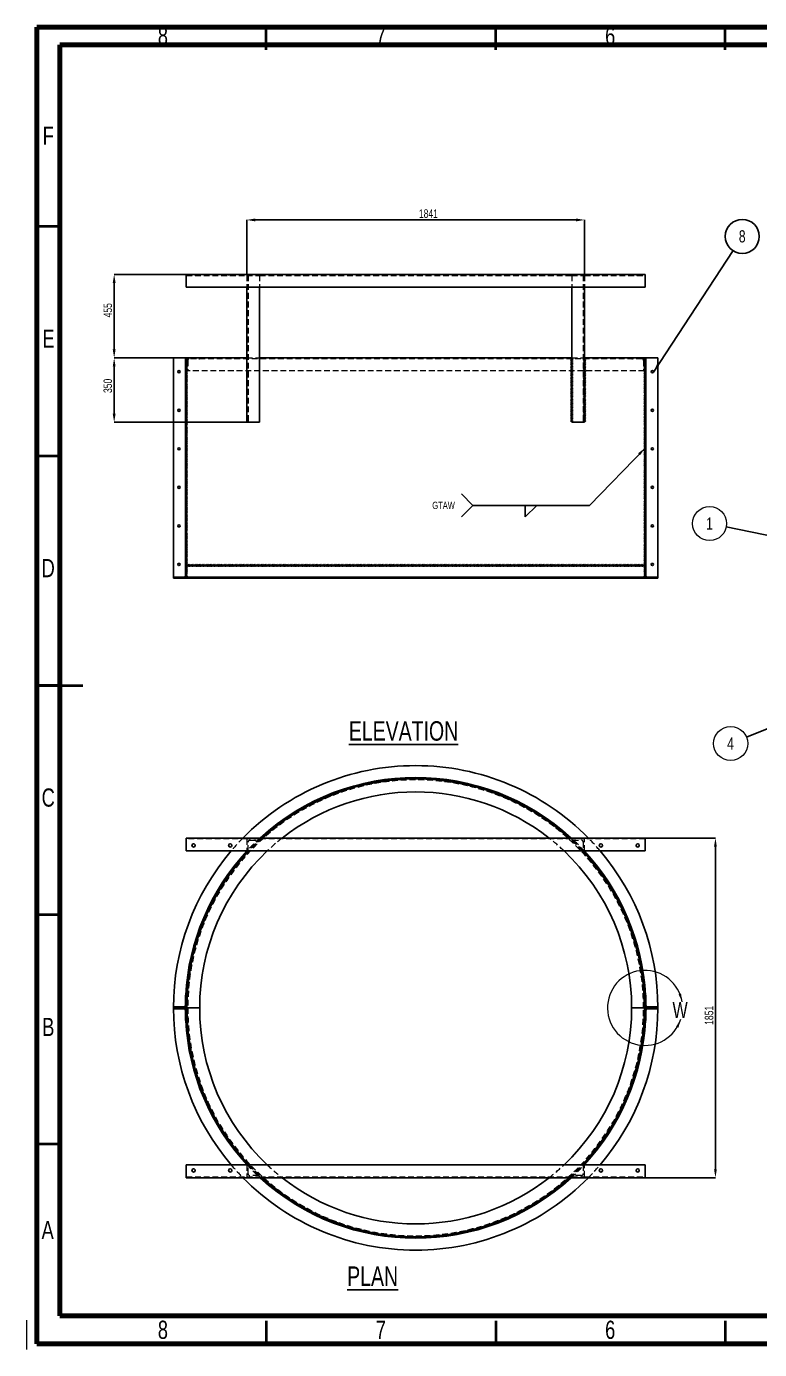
# Model space of a CAD drawing. Header units: millimetres. Extents: x 122 to 2816, y -707 to 556.
# Drawn here: x 1026.8 to 1186.6, y -704.9 to -416.6 of the extents above; entities that cross this region are included whole.
import ezdxf

# ---------------------------------------------------------------- set-up
doc = ezdxf.new("R2010")
doc.units = ezdxf.units.MM
doc.header["$PDSIZE"] = -1
doc.linetypes.add('HIDDEN', pattern=[1.905, 1.27, -0.635])
doc.layers.add('FORMAT', color=7, linetype='Continuous')
doc.styles.add('SLDTEXTSTYLE7', font='TXT', dxfattribs={"width": 0.75})
doc.dimstyles.new('SLDDIMSTYLE0', dxfattribs={"dimtxt": 2.5, "dimasz": 1.852083, "dimexe": 0, "dimexo": 0.625, "dimgap": 0, "dimtad": 1, "dimdec": 0, "dimrnd": 1e-09, "dimtxsty": 'Standard', "dimsah": 1, "dimcen": 2.5, "dimazin": 3, "dimtfac": 1.852083, "dimtdec": 0, "dimtmove": 0, "dimatfit": 3, "dimfrac": 2})
doc.dimstyles.new('SLDDIMSTYLE1', dxfattribs={"dimtxt": 2.5, "dimasz": 0.569872, "dimexe": 0, "dimexo": 0.625, "dimgap": 0, "dimtad": 1, "dimdec": 0, "dimrnd": 1e-09, "dimtxsty": 'Standard', "dimblk1": 'DOT', "dimblk2": 'DOT', "dimsah": 1, "dimcen": 2.5, "dimazin": 3, "dimtfac": 0.569872, "dimtdec": 0, "dimtmove": 0, "dimatfit": 3, "dimldrblk": 'DOT', "dimfrac": 2})
doc.dimstyles.new('SLDDIMSTYLE62', dxfattribs={"dimtxt": 1.852083, "dimasz": 1.852083, "dimexe": 0, "dimexo": 0.625, "dimgap": 0.463021, "dimtad": 1, "dimdec": 0, "dimlfac": 25, "dimrnd": 1e-09, "dimzin": 12, "dimtxsty": 'SLDTEXTSTYLE7', "dimsah": 1, "dimcen": 2.5, "dimazin": 3, "dimtfac": 1, "dimtdec": 0, "dimtmove": 0, "dimatfit": 3, "dimfrac": 2, "dimtzin": 12})

# ---------------------------------------------------------------- blocks, each defined once
blk = doc.blocks.new('SW_NOTE_0_178')
at = {"color": 0, "linetype": 'Continuous', "lineweight": 0}
blk.add_circle((-3.44, -1.39), 3.71, dxfattribs=at)
at = {"color": 0, "linetype": 'Continuous', "lineweight": 0, "insert": (-3.47, -0.06), "char_height": 2.65, "attachment_point": 2, "style": 'SLDTEXTSTYLE7'}
blk.add_mtext('4', dxfattribs=at)
blk = doc.blocks.new('SW_NOTE_0_179')
at = {"color": 0, "linetype": 'Continuous', "lineweight": 0}
blk.add_circle((-3.63, 0.74), 3.71, dxfattribs=at)
at = {"color": 0, "linetype": 'Continuous', "lineweight": 0, "insert": (-3.66, 2.07), "char_height": 2.65, "attachment_point": 2, "style": 'SLDTEXTSTYLE7'}
blk.add_mtext('1', dxfattribs=at)
blk = doc.blocks.new('_Dot')
at = {"color": 0, "linetype": 'ByBlock', "lineweight": -2}
blk.add_line((-0.5, 0), (-1, 0), dxfattribs=at)
at = {"color": 0, "linetype": 'ByBlock', "const_width": 0.5}
blk.add_lwpolyline([(-0.25, 0, 1), (0.25, 0, 1)], format="xyb", close=True, dxfattribs=at)
blk = doc.blocks.new('*D1548')
at = {"layer": 'Defpoints', "color": 0}
for p in [(1045.91, -470.64), (1061.63, -470.64), (1061.63, -488.84)]:
    blk.add_point(p, dxfattribs=at)
at = {"layer": 'FORMAT', "color": 0, "lineweight": -2}
for p, q in [((1061.57, -470.64), (1045.91, -470.64)), ((1045.91, -486.99), (1045.91, -472.49)), ((1061.57, -488.84), (1045.91, -488.84))]:
    blk.add_line(p, q, dxfattribs=at)
at = {"layer": 'FORMAT', "color": 0}
for points in [[(1045.6, -472.49), (1046.22, -472.49), (1045.91, -470.64)], [(1045.6, -486.99), (1046.22, -486.99), (1045.91, -488.84)]]:
    blk.add_solid(points, dxfattribs=at)
at = {"layer": 'FORMAT', "color": 0, "insert": (1043.59, -478.45), "char_height": 1.852, "attachment_point": 2, "rotation": 90, "style": 'SLDTEXTSTYLE7'}
blk.add_mtext('\\A1;455', dxfattribs=at)
blk = doc.blocks.new('*D1549')
at = {"layer": 'Defpoints', "color": 0}
for p in [(1045.91, -488.84), (1061.63, -488.84), (1074.81, -502.84)]:
    blk.add_point(p, dxfattribs=at)
at = {"layer": 'FORMAT', "color": 0, "lineweight": -2}
for p, q in [((1061.57, -488.84), (1045.91, -488.84)), ((1045.91, -500.99), (1045.91, -490.69)), ((1074.75, -502.84), (1045.91, -502.84))]:
    blk.add_line(p, q, dxfattribs=at)
at = {"layer": 'FORMAT', "color": 0}
for points in [[(1045.6, -490.69), (1046.22, -490.69), (1045.91, -488.84)], [(1045.6, -500.99), (1046.22, -500.99), (1045.91, -502.84)]]:
    blk.add_solid(points, dxfattribs=at)
at = {"layer": 'FORMAT', "color": 0, "insert": (1043.59, -494.92), "char_height": 1.852, "attachment_point": 2, "rotation": 90, "style": 'SLDTEXTSTYLE7'}
blk.add_mtext('\\A1;350', dxfattribs=at)
blk = doc.blocks.new('*D1550')
at = {"layer": 'Defpoints', "color": 0}
for p in [(1148.44, -458.76), (1074.81, -470.84), (1148.44, -470.84)]:
    blk.add_point(p, dxfattribs=at)
at = {"layer": 'FORMAT', "color": 0, "lineweight": -2}
for p, q in [((1074.81, -470.78), (1074.81, -458.76)), ((1076.67, -458.76), (1146.59, -458.76)), ((1148.44, -470.78), (1148.44, -458.76))]:
    blk.add_line(p, q, dxfattribs=at)
at = {"layer": 'FORMAT', "color": 0}
for points in [[(1076.67, -458.45), (1076.67, -459.07), (1074.81, -458.76)], [(1146.59, -458.45), (1146.59, -459.07), (1148.44, -458.76)]]:
    blk.add_solid(points, dxfattribs=at)
at = {"layer": 'FORMAT', "color": 0, "insert": (1114.41, -456.45), "char_height": 1.852, "attachment_point": 2, "style": 'SLDTEXTSTYLE7'}
blk.add_mtext('\\A1;1841', dxfattribs=at)
blk = doc.blocks.new('SW_NOTE_0_182')
at = {"layer": 'FORMAT', "color": 0}
blk.add_circle((2.03, 3.1), 3.71, dxfattribs=at)
at = {"layer": 'FORMAT', "color": 0, "insert": (2.01, 4.43), "char_height": 2.65, "attachment_point": 2, "style": 'SLDTEXTSTYLE7'}
blk.add_mtext('8', dxfattribs=at)
blk = doc.blocks.new('SW_SYMBOL_AWLD_FILL')
at = {"layer": 'FORMAT', "color": 0}
for p, q in [((0, 0), (0, 1250)), ((0, 1250), (1250, 0)), ((1250, 0), (0, 0))]:
    blk.add_line(p, q, dxfattribs=at)
blk = doc.blocks.new('SW_WELDSYMBOL_12')
at = {"layer": 'FORMAT', "color": 0}
for p in [(-27.88, 2.48), (-27.88, -2.48), (0, 0)]:
    blk.add_line(p, (-25.4, 0), dxfattribs=at)
at = {"layer": 'FORMAT', "color": 0, "extrusion": (0, 0, -1), "xscale": 0.0020277832, "yscale": 0.0020277832, "zscale": 0.0020277832, "rotation": 180}
blk.add_blockref('SW_SYMBOL_AWLD_FILL', (13.98, 0), dxfattribs=at)
at = {"layer": 'FORMAT', "color": 0, "insert": (-34.26, 0.79), "char_height": 1.587, "attachment_point": 1, "style": 'SLDTEXTSTYLE7'}
blk.add_mtext('GTAW', dxfattribs=at)
blk = doc.blocks.new('*D1551')
at = {"layer": 'Defpoints', "color": 0}
for p in [(1161.63, -593.46), (1176.98, -593.46), (1161.63, -667.49)]:
    blk.add_point(p, dxfattribs=at)
at = {"layer": 'FORMAT', "color": 0, "lineweight": -2}
for p, q in [((1161.69, -593.46), (1176.98, -593.46)), ((1176.98, -665.64), (1176.98, -595.32)), ((1161.69, -667.49), (1176.98, -667.49))]:
    blk.add_line(p, q, dxfattribs=at)
at = {"layer": 'FORMAT', "color": 0}
for points in [[(1176.67, -595.32), (1177.28, -595.32), (1176.98, -593.46)], [(1176.67, -665.64), (1177.28, -665.64), (1176.98, -667.49)]]:
    blk.add_solid(points, dxfattribs=at)
at = {"layer": 'FORMAT', "color": 0, "insert": (1174.66, -632.11), "char_height": 1.852, "attachment_point": 2, "rotation": 90, "style": 'SLDTEXTSTYLE7'}
blk.add_mtext('\\A1;1851', dxfattribs=at)

msp = doc.modelspace()

# ---------------------------------------------------------------- linework, layer by layer
at = {"color": 7, "linetype": 'Continuous', "lineweight": 70}
for p, q in [((1029.075429, -703.713408), (1029.075429, -416.713408)), ((1029.075429, -416.713408), (1429.075429, -416.713408)), ((1034.075429, -697.579883), (1034.075429, -420.579883)), ((1034.075429, -420.579883), (1423.477901, -420.579883)), ((1423.477901, -697.579883), (1034.075429, -697.579883)), ((1429.075429, -703.713408), (1029.075429, -703.713408))]:
    msp.add_line(p, q, dxfattribs=at)
at = {"color": 7, "linetype": 'Continuous', "lineweight": 35}
for p, q in [((1079.075429, -421.713408), (1079.075429, -416.713408)), ((1129.075429, -421.713408), (1129.075429, -416.713408)), ((1179.075429, -421.713408), (1179.075429, -416.713408)), ((1034.075429, -460.213408), (1029.075429, -460.213408)), ((1034.075429, -510.213408), (1029.075429, -510.213408)), ((1029.074429, -560.213408), (1039.076429, -560.213408)), ((1034.075429, -560.213408), (1029.075429, -560.213408)), ((1034.075429, -610.213408), (1029.075429, -610.213408)), ((1034.075429, -660.213408), (1029.075429, -660.213408)), ((1079.075429, -698.713408), (1079.075429, -703.713408)), ((1129.075429, -698.713408), (1129.075429, -703.713408)), ((1179.075429, -698.713408), (1179.075429, -703.713408))]:
    msp.add_line(p, q, dxfattribs=at)
at = {"color": 7, "linetype": 'Continuous', "lineweight": 25}
for p, q in [((1061.628358, -473.438137), (1061.628358, -470.638137)), ((1061.628358, -470.638137), (1161.628358, -470.638137)), ((1161.628358, -473.438137), (1161.628358, -470.638137)), ((1061.628358, -473.438137), (1161.628358, -473.438137)), ((1074.813968, -473.438137), (1074.813968, -502.838137)), ((1077.613968, -473.438137), (1077.613968, -502.838137)), ((1145.642749, -473.438137), (1145.642749, -502.838137)), ((1148.442749, -473.438137), (1148.442749, -502.838137)), ((1058.828358, -488.838137), (1058.828358, -536.838137)), ((1058.828358, -488.838137), (1058.988358, -488.838137)), ((1058.988358, -488.838137), (1061.108358, -488.838137)), ((1061.108358, -488.838137), (1061.428358, -488.838137)), ((1061.428358, -488.838137), (1061.428358, -536.517096)), ((1061.428358, -488.838137), (1061.588358, -488.838137)), ((1061.588358, -488.838137), (1061.628358, -488.838137)), ((1061.628358, -488.838137), (1074.813968, -488.838137)), ((1061.628358, -488.838137), (1061.628358, -534.042798)), ((1077.613968, -488.838137), (1145.642749, -488.838137)), ((1148.442749, -488.838137), (1161.628358, -488.838137)), ((1161.628358, -534.042798), (1161.628358, -488.838137)), ((1161.668358, -488.838137), (1161.628358, -488.838137)), ((1161.828358, -488.838137), (1161.668358, -488.838137)), ((1161.828358, -536.517096), (1161.828358, -488.838137)), ((1162.148358, -488.838137), (1161.828358, -488.838137)), ((1164.268358, -488.838137), (1162.148358, -488.838137)), ((1164.428358, -488.838137), (1164.268358, -488.838137)), ((1164.428358, -536.838137), (1164.428358, -488.838137)), ((1074.813968, -502.838137), (1077.613968, -502.838137)), ((1145.642749, -502.838137), (1148.442749, -502.838137)), ((1061.628358, -534.038137), (1161.628358, -534.038137)), ((1058.828375, -536.838137), (1164.428341, -536.838137)), ((1058.988738, -536.638137), (1164.267978, -536.638137)), ((1161.628358, -593.464286), (1061.628358, -593.464286)), ((1061.628358, -593.464286), (1061.628358, -596.264286)), ((1161.628358, -593.464286), (1161.628358, -596.264286)), ((1161.628358, -596.264286), (1061.628358, -596.264286)), ((1074.813968, -596.264286), (1074.813968, -596.464286)), ((1074.813968, -596.464286), (1074.893968, -596.464286)), ((1148.362749, -596.464286), (1148.442749, -596.464286)), ((1148.442749, -596.464286), (1148.442749, -596.264286)), ((1061.428358, -629.958677), (1061.428358, -627.838677)), ((1061.588358, -627.678677), (1061.628358, -627.678677)), ((1061.628358, -627.678677), (1061.628358, -630.478677)), ((1161.628358, -627.678677), (1161.628358, -630.478677)), ((1161.668358, -627.678677), (1161.628358, -627.678677)), ((1161.828358, -629.958677), (1161.828358, -627.838677)), ((1058.828358, -630.478677), (1058.828358, -630.438677)), ((1058.828358, -630.478677), (1058.828358, -630.518677)), ((1061.628358, -630.478677), (1058.828358, -630.478677)), ((1058.988358, -630.278677), (1061.108358, -630.278677)), ((1058.988358, -630.678677), (1061.108358, -630.678677)), ((1061.428358, -630.998677), (1061.428358, -633.118677)), ((1061.628358, -630.478677), (1061.748358, -630.478677)), ((1061.628358, -633.278677), (1061.628358, -630.478677)), ((1061.748358, -630.478677), (1064.548358, -630.478677)), ((1161.508358, -630.478677), (1158.708358, -630.478677)), ((1161.508358, -630.478677), (1161.628358, -630.478677)), ((1161.628358, -633.278677), (1161.628358, -630.478677)), ((1161.628358, -630.478677), (1164.428358, -630.478677)), ((1161.828358, -630.998677), (1161.828358, -633.118677)), ((1164.268358, -630.278677), (1162.148358, -630.278677)), ((1164.268358, -630.678677), (1162.148358, -630.678677)), ((1164.428358, -630.478677), (1164.428358, -630.438677)), ((1164.428358, -630.478677), (1164.428358, -630.518677)), ((1061.588358, -633.278677), (1061.628358, -633.278677)), ((1161.668358, -633.278677), (1161.628358, -633.278677)), ((1061.628358, -667.493068), (1061.628358, -664.693068)), ((1061.628358, -664.693068), (1161.628358, -664.693068)), ((1074.813968, -664.493068), (1074.813968, -664.693068)), ((1074.893968, -664.493068), (1074.813968, -664.493068)), ((1148.442749, -664.493068), (1148.362749, -664.493068)), ((1148.442749, -664.693068), (1148.442749, -664.493068)), ((1161.628358, -667.493068), (1161.628358, -664.693068)), ((1061.628358, -667.493068), (1161.628358, -667.493068))]:
    msp.add_line(p, q, dxfattribs=at)
at = {"color": 7, "linetype": 'HIDDEN', "lineweight": 18}
for p, q in [((1061.628358, -470.838137), (1074.813968, -470.838137)), ((1062.868358, -470.638137), (1062.868358, -470.838137)), ((1063.588358, -470.838137), (1063.588358, -470.638137)), ((1070.868358, -470.638137), (1070.868358, -470.838137)), ((1071.588358, -470.838137), (1071.588358, -470.638137)), ((1074.813968, -470.838137), (1074.813968, -473.438137)), ((1074.813968, -470.838137), (1077.613968, -470.838137)), ((1075.093968, -470.838137), (1075.093968, -502.838137)), ((1077.613968, -470.838137), (1077.613968, -473.438137)), ((1077.613968, -470.838137), (1145.642749, -470.838137)), ((1145.642749, -470.838137), (1145.642749, -473.438137)), ((1145.642749, -470.838137), (1148.442749, -470.838137)), ((1148.162749, -470.838137), (1148.162749, -502.838137)), ((1148.442749, -470.838137), (1148.442749, -473.438137)), ((1148.442749, -470.838137), (1161.628358, -470.838137)), ((1151.668358, -470.638137), (1151.668358, -470.838137)), ((1152.388358, -470.838137), (1152.388358, -470.638137)), ((1159.668358, -470.638137), (1159.668358, -470.838137)), ((1160.388358, -470.838137), (1160.388358, -470.638137)), ((1061.748358, -488.838137), (1061.748358, -536.838137)), ((1061.748358, -491.638137), (1061.748358, -488.838137)), ((1061.948358, -489.358137), (1061.948358, -491.478137)), ((1160.988358, -489.038137), (1062.268358, -489.038137)), ((1064.548358, -488.838137), (1064.548358, -488.878137)), ((1074.813968, -488.838137), (1077.613968, -488.838137)), ((1145.642749, -488.838137), (1148.442749, -488.838137)), ((1158.708358, -488.838137), (1158.708358, -488.878137)), ((1161.308358, -489.358137), (1161.308358, -491.478137)), ((1161.508358, -488.838137), (1161.508358, -536.838137)), ((1161.508358, -491.638137), (1161.508358, -488.838137)), ((1161.508358, -491.638137), (1061.748358, -491.638137)), ((1061.588358, -534.038137), (1061.628358, -534.038137)), ((1061.628358, -534.042798), (1061.628358, -536.838137)), ((1161.628358, -534.038137), (1161.668358, -534.038137)), ((1161.628358, -536.838137), (1161.628358, -534.042798)), ((1058.988358, -536.638137), (1058.988738, -536.638137)), ((1061.428358, -536.517096), (1061.428358, -536.838137)), ((1161.828358, -536.838137), (1161.828358, -536.517096)), ((1164.267978, -536.638137), (1164.268358, -536.638137)), ((1074.813968, -593.664286), (1061.628358, -593.664286)), ((1077.613968, -593.664286), (1074.813968, -593.664286)), ((1074.813968, -593.664286), (1074.813968, -596.264286)), ((1075.493968, -593.944286), (1077.413968, -593.944286)), ((1077.613968, -593.744286), (1077.613968, -593.664286)), ((1145.642749, -593.664286), (1077.613968, -593.664286)), ((1148.442749, -593.664286), (1145.642749, -593.664286)), ((1145.642749, -593.664286), (1145.642749, -593.744286)), ((1145.842749, -593.944286), (1147.762749, -593.944286)), ((1148.442749, -596.264286), (1148.442749, -593.664286)), ((1161.628358, -593.664286), (1148.442749, -593.664286)), ((1075.093968, -596.264286), (1075.093968, -594.344286)), ((1148.162749, -594.344286), (1148.162749, -596.264286)), ((1059.788358, -630.278677), (1059.788358, -630.478677)), ((1059.788358, -630.478677), (1059.788358, -630.678677)), ((1060.268358, -630.478677), (1060.268358, -630.278677)), ((1060.268358, -630.678677), (1060.268358, -630.478677)), ((1162.988358, -630.278677), (1162.988358, -630.478677)), ((1162.988358, -630.478677), (1162.988358, -630.678677)), ((1163.468358, -630.478677), (1163.468358, -630.278677)), ((1163.468358, -630.678677), (1163.468358, -630.478677)), ((1164.428358, -630.478677), (1164.428341, -630.436347)), ((1164.428341, -630.521007), (1164.428358, -630.478677)), ((1074.813968, -664.693068), (1074.813968, -667.293068)), ((1075.093968, -666.613068), (1075.093968, -664.693068)), ((1148.162749, -664.693068), (1148.162749, -666.613068)), ((1148.442749, -667.293068), (1148.442749, -664.693068)), ((1061.628358, -667.293068), (1074.813968, -667.293068)), ((1074.813968, -667.293068), (1077.613968, -667.293068)), ((1077.413968, -667.013068), (1075.493968, -667.013068)), ((1077.613968, -667.293068), (1077.613968, -667.213068)), ((1077.613968, -667.293068), (1145.642749, -667.293068)), ((1145.642749, -667.213068), (1145.642749, -667.293068)), ((1145.642749, -667.293068), (1148.442749, -667.293068)), ((1147.762749, -667.013068), (1145.842749, -667.013068)), ((1148.442749, -667.293068), (1161.628358, -667.293068))]:
    msp.add_line(p, q, dxfattribs=at)
at = {"color": 7, "linetype": 'Continuous', "lineweight": 18}
msp.add_line((1026.789143, -698.562939), (1026.79079, -704.940393), dxfattribs=at)
at = {"color": 7, "linetype": 'HIDDEN', "lineweight": 18, "flags": 128}
msp.add_lwpolyline([(1058.828375, -630.436347), (1058.828358, -630.478677), (1058.828375, -630.521007)], dxfattribs=at)
at = {"color": 7, "linetype": 'Continuous', "lineweight": 25}
for centre, radius in [((1060.028358, -491.838137), 0.24), ((1163.228358, -491.838137), 0.24), ((1060.028358, -500.238137), 0.24), ((1163.228358, -500.238137), 0.24), ((1060.028358, -508.638137), 0.24), ((1163.228358, -508.638137), 0.24), ((1060.028358, -517.038137), 0.24), ((1163.228358, -517.038137), 0.24), ((1060.028358, -525.438137), 0.24), ((1163.228358, -525.438137), 0.24), ((1060.028358, -533.838137), 0.24), ((1163.228358, -533.838137), 0.24), ((1063.228358, -595.064286), 0.36), ((1071.228358, -595.064286), 0.36), ((1152.028358, -595.064286), 0.36), ((1160.028358, -595.064286), 0.36), ((1063.228358, -665.893068), 0.36), ((1071.228358, -665.893068), 0.36), ((1152.028358, -665.893068), 0.36), ((1160.028358, -665.893068), 0.36)]:
    msp.add_circle(centre, radius, dxfattribs=at)
at = {"color": 7, "linetype": 'HIDDEN', "lineweight": 18}
for centre, radius, start, end in [((1062.268358, -489.358137), 0.32, 90, 180), ((1064.388358, -488.878137), 0.16, 270, 0), ((1158.868358, -488.878137), 0.16, 180, 270), ((1160.988358, -489.358137), 0.32, 0, 90), ((1061.788358, -491.478137), 0.16, 270, 0), ((1161.468358, -491.478137), 0.16, 180, 270), ((1061.108358, -536.318137), 0.32, 270, 0), ((1061.588358, -534.198137), 0.16, 90, 180), ((1161.668358, -534.198137), 0.16, 0, 90), ((1162.148358, -536.318137), 0.32, 180, 270), ((1058.988358, -536.798137), 0.16, 90, 180), ((1164.268358, -536.798137), 0.16, 0, 90), ((1111.628358, -630.478677), 49.68, 0, 180), ((1111.628358, -630.478677), 52.8, 135.49029014, 139.60903354), ((1111.628358, -630.478677), 50.2, 132.49481586, 137.16834715), ((1075.493968, -594.344286), 0.4, 90, 180), ((1111.628358, -630.478677), 50, 132.24406121, 136.82037643), ((1111.628358, -630.478677), 49.88, 132.09205664, 136.69089022), ((1077.413968, -593.744286), 0.2, 270, 0), ((1111.628358, -630.478677), 47.08, 128.16801318, 133.38714778), ((1111.628358, -630.478677), 47.08, 46.61285222, 51.83198682), ((1111.628358, -630.478677), 49.88, 43.30910978, 47.90794336), ((1111.628358, -630.478677), 50, 43.17962357, 47.75593879), ((1111.628358, -630.478677), 50.2, 42.83165285, 47.50518414), ((1145.842749, -593.744286), 0.2, 180, 270), ((1147.762749, -594.344286), 0.4, 0, 90), ((1111.628358, -630.478677), 52.8, 40.39096646, 44.50970986), ((1111.628358, -630.478677), 50.2, 176.82919655, 183.17080345), ((1111.628358, -630.478677), 50.2, 0, 3.17080345), ((1111.628358, -630.478677), 49.68, 180, 0), ((1111.628358, -630.478677), 50.2, 356.82919655, 0), ((1111.628358, -630.478677), 52.8, 220.39096646, 224.50970986), ((1111.628358, -630.478677), 50.2, 222.83165285, 227.50518414), ((1111.628358, -630.478677), 50, 223.17962357, 227.75593879), ((1111.628358, -630.478677), 49.88, 223.30910978, 227.90794336), ((1111.628358, -630.478677), 47.08, 226.61285222, 231.83198682), ((1111.628358, -630.478677), 47.08, 308.16801318, 313.38714778), ((1111.628358, -630.478677), 49.88, 312.09205664, 316.69089022), ((1111.628358, -630.478677), 50, 312.24406121, 316.82037643), ((1111.628358, -630.478677), 50.2, 312.49481586, 317.16834715), ((1111.628358, -630.478677), 52.8, 315.49029014, 319.60903354), ((1075.493968, -666.613068), 0.4, 180, 270), ((1077.413968, -667.213068), 0.2, 0, 90), ((1145.842749, -667.213068), 0.2, 90, 180), ((1147.762749, -666.613068), 0.4, 270, 0)]:
    msp.add_arc(centre, radius, start, end, dxfattribs=at)
at = {"color": 7, "linetype": 'Continuous', "lineweight": 25}
for centre, radius, start, end in [((1111.628358, -630.478677), 52.8, 44.50970986, 135.49029014), ((1111.628358, -630.478677), 50.2, 47.50518414, 132.49481586), ((1111.628358, -630.478677), 50, 47.75593879, 132.24406121), ((1111.628358, -630.478677), 49.88, 47.90794336, 132.09205664), ((1111.628358, -630.478677), 47.08, 51.83198682, 128.16801318), ((1111.628358, -630.478677), 52.8, 139.60903354, 179.95406556), ((1111.628358, -630.478677), 50.2, 137.16834715, 176.82919655), ((1111.628358, -630.478677), 50, 136.82037643, 223.17962357), ((1111.628358, -630.478677), 49.88, 136.69089022, 180), ((1111.628358, -630.478677), 49.88, 136.69089022, 223.30910978), ((1111.628358, -630.478677), 47.08, 133.38714778, 226.61285222), ((1074.893968, -596.264286), 0.2, 270, 0), ((1111.628358, -630.478677), 47.08, 0, 46.61285222), ((1111.628358, -630.478677), 49.88, 316.69089022, 43.30910978), ((1111.628358, -630.478677), 49.88, 0, 43.30910978), ((1111.628358, -630.478677), 50, 0, 43.17962357), ((1148.362749, -596.264286), 0.2, 180, 270), ((1111.628358, -630.478677), 50.2, 3.17080345, 42.83165285), ((1111.628358, -630.478677), 52.8, 0.04593444, 40.39096646), ((1061.588358, -627.838677), 0.16, 90, 180), ((1161.668358, -627.838677), 0.16, 0, 90), ((1058.988358, -630.438677), 0.16, 90, 180), ((1058.988358, -630.518677), 0.16, 180, 270), ((1111.628358, -630.478677), 52.8, 180.04593444, 220.39096646), ((1061.108358, -629.958677), 0.32, 270, 0), ((1061.108358, -630.998677), 0.32, 0, 90), ((1111.628358, -630.478677), 49.88, 180, 223.30910978), ((1111.628358, -630.478677), 47.08, 313.38714778, 0), ((1111.628358, -630.478677), 49.88, 316.69089022, 0), ((1111.628358, -630.478677), 50, 316.82037643, 0), ((1111.628358, -630.478677), 52.8, 319.60903354, 359.95406556), ((1162.148358, -629.958677), 0.32, 180, 270), ((1162.148358, -630.998677), 0.32, 90, 180), ((1164.268358, -630.438677), 0.16, 0, 90), ((1164.268358, -630.518677), 0.16, 270, 0), ((1061.588358, -633.118677), 0.16, 180, 270), ((1111.628358, -630.478677), 50.2, 183.17080345, 222.83165285), ((1111.628358, -630.478677), 50.2, 317.16834715, 356.82919655), ((1161.668358, -633.118677), 0.16, 270, 0), ((1074.893968, -664.693068), 0.2, 0, 90), ((1148.362749, -664.693068), 0.2, 90, 180), ((1111.628358, -630.478677), 52.8, 224.50970986, 315.49029014), ((1111.628358, -630.478677), 50.2, 227.50518414, 312.49481586), ((1111.628358, -630.478677), 50, 227.75593879, 312.24406121), ((1111.628358, -630.478677), 49.88, 227.90794336, 312.09205664), ((1111.628358, -630.478677), 47.08, 231.83198682, 308.16801318)]:
    msp.add_arc(centre, radius, start, end, dxfattribs=at)
at = {"color": 7, "linetype": 'Continuous', "lineweight": 18}
msp.add_arc((1161.628358, -630.478677), 8.178595, 9.01858892, 342.32608565, dxfattribs=at)
for points in [[(1169.705846, -629.196642), (1169.486169, -627.33569), (1168.936966, -627.487776)], [(1169.420922, -632.961693), (1168.403631, -634.535389), (1168.923692, -634.768392)]]:
    msp.add_solid(points, dxfattribs=at)
at = {"layer": 'FORMAT'}
for centre, start, end in [((1061.628358, -489.038137), 0, 180), ((1061.628358, -489.338137), 0, 180), ((1061.628358, -489.638137), 0, 180), ((1061.628358, -489.938137), 0, 180), ((1061.628358, -490.238137), 0, 180), ((1145.642749, -489.038137), 0, 180), ((1145.642749, -489.238137), 0, 180), ((1145.642749, -489.538137), 0, 180), ((1145.642749, -489.838137), 0, 180), ((1145.642749, -490.138137), 0, 180), ((1148.442749, -489.038137), 0, 180), ((1148.442749, -489.238137), 0, 180), ((1148.442749, -489.538137), 0, 180), ((1148.442749, -489.838137), 0, 180), ((1148.442749, -490.138137), 0, 180), ((1161.628358, -489.038137), 0, 180), ((1161.628358, -489.338137), 0, 180), ((1161.628358, -489.638137), 0, 180), ((1161.628358, -489.938137), 0, 180), ((1161.628358, -490.238137), 0, 180), ((1061.628358, -490.538137), 0, 180), ((1061.628358, -490.838137), 0, 180), ((1061.628358, -491.138137), 0, 180), ((1061.628358, -491.438137), 0, 180), ((1061.628358, -491.738137), 0, 180), ((1061.628358, -492.038137), 0, 180), ((1061.628358, -492.338137), 0, 180), ((1061.628358, -492.638137), 0, 180), ((1061.628358, -492.938137), 0, 180), ((1061.628358, -493.238137), 0, 180), ((1145.642749, -490.438137), 0, 180), ((1145.642749, -490.738137), 0, 180), ((1145.642749, -491.038137), 0, 180), ((1145.642749, -491.338137), 0, 180), ((1145.642749, -491.638137), 0, 180), ((1145.642749, -491.938137), 0, 180), ((1145.642749, -492.238137), 0, 180), ((1145.642749, -492.538137), 0, 180), ((1145.642749, -492.838137), 0, 180), ((1145.642749, -493.138137), 0, 180), ((1148.442749, -490.438137), 0, 180), ((1148.442749, -490.738137), 0, 180), ((1148.442749, -491.038137), 0, 180), ((1148.442749, -491.338137), 0, 180), ((1148.442749, -491.638137), 0, 180), ((1148.442749, -491.938137), 0, 180), ((1148.442749, -492.238137), 0, 180), ((1148.442749, -492.538137), 0, 180), ((1148.442749, -492.838137), 0, 180), ((1148.442749, -493.138137), 0, 180), ((1161.628358, -490.538137), 0, 180), ((1161.628358, -490.838137), 0, 180), ((1161.628358, -491.138137), 0, 180), ((1161.628358, -491.438137), 0, 180), ((1161.628358, -491.738137), 0, 180), ((1161.628358, -492.038137), 0, 180), ((1161.628358, -492.338137), 0, 180), ((1161.628358, -492.638137), 0, 180), ((1161.628358, -492.938137), 0, 180), ((1161.628358, -493.238137), 0, 180), ((1061.628358, -493.538137), 0, 180), ((1061.628358, -493.838137), 0, 180), ((1061.628358, -494.138137), 0, 180), ((1061.628358, -494.438137), 0, 180), ((1061.628358, -494.738137), 0, 180), ((1061.628358, -495.038137), 0, 180), ((1061.628358, -495.338137), 0, 180), ((1061.628358, -495.638137), 0, 180), ((1061.628358, -495.938137), 0, 180), ((1145.642749, -493.438137), 0, 180), ((1145.642749, -493.738137), 0, 180), ((1145.642749, -494.038137), 0, 180), ((1145.642749, -494.338137), 0, 180), ((1145.642749, -494.638137), 0, 180), ((1145.642749, -494.938137), 0, 180), ((1145.642749, -495.238137), 0, 180), ((1145.642749, -495.538137), 0, 180), ((1145.642749, -495.838137), 0, 180), ((1145.642749, -496.138137), 0, 180), ((1148.442749, -493.438137), 0, 180), ((1148.442749, -493.738137), 0, 180), ((1148.442749, -494.038137), 0, 180), ((1148.442749, -494.338137), 0, 180), ((1148.442749, -494.638137), 0, 180), ((1148.442749, -494.938137), 0, 180), ((1148.442749, -495.238137), 0, 180), ((1148.442749, -495.538137), 0, 180), ((1148.442749, -495.838137), 0, 180), ((1148.442749, -496.138137), 0, 180), ((1161.628358, -493.538137), 0, 180), ((1161.628358, -493.838137), 0, 180), ((1161.628358, -494.138137), 0, 180), ((1161.628358, -494.438137), 0, 180), ((1161.628358, -494.738137), 0, 180), ((1161.628358, -495.038137), 0, 180), ((1161.628358, -495.338137), 0, 180), ((1161.628358, -495.638137), 0, 180), ((1161.628358, -495.938137), 0, 180), ((1061.628358, -496.238137), 0, 180), ((1061.628358, -496.538137), 0, 180), ((1061.628358, -496.838137), 0, 180), ((1061.628358, -497.138137), 0, 180), ((1061.628358, -497.438137), 0, 180), ((1061.628358, -497.738137), 0, 180), ((1061.628358, -498.038137), 0, 180), ((1061.628358, -498.338137), 0, 180), ((1061.628358, -498.638137), 0, 180), ((1061.628358, -498.938137), 0, 180), ((1145.642749, -496.438137), 0, 180), ((1145.642749, -496.738137), 0, 180), ((1145.642749, -497.038137), 0, 180), ((1145.642749, -497.338137), 0, 180), ((1145.642749, -497.638137), 0, 180), ((1145.642749, -497.938137), 0, 180), ((1145.642749, -498.238137), 0, 180), ((1145.642749, -498.538137), 0, 180), ((1145.642749, -498.838137), 0, 180), ((1148.442749, -496.438137), 0, 180), ((1148.442749, -496.738137), 0, 180), ((1148.442749, -497.038137), 0, 180), ((1148.442749, -497.338137), 0, 180), ((1148.442749, -497.638137), 0, 180), ((1148.442749, -497.938137), 0, 180), ((1148.442749, -498.238137), 0, 180), ((1148.442749, -498.538137), 0, 180), ((1148.442749, -498.838137), 0, 180), ((1161.628358, -496.238137), 0, 180), ((1161.628358, -496.538137), 0, 180), ((1161.628358, -496.838137), 0, 180), ((1161.628358, -497.138137), 0, 180), ((1161.628358, -497.438137), 0, 180), ((1161.628358, -497.738137), 0, 180), ((1161.628358, -498.038137), 0, 180), ((1161.628358, -498.338137), 0, 180), ((1161.628358, -498.638137), 0, 180), ((1161.628358, -498.938137), 0, 180), ((1061.628358, -499.238137), 0, 180), ((1061.628358, -499.538137), 0, 180), ((1061.628358, -499.838137), 0, 180), ((1061.628358, -500.138137), 0, 180), ((1061.628358, -500.438137), 0, 180), ((1061.628358, -500.738137), 0, 180), ((1061.628358, -501.038137), 0, 180), ((1061.628358, -501.338137), 0, 180), ((1061.628358, -501.638137), 0, 180), ((1145.642749, -499.138137), 0, 180), ((1145.642749, -499.438137), 0, 180), ((1145.642749, -499.738137), 0, 180), ((1145.642749, -500.038137), 0, 180), ((1145.642749, -500.338137), 0, 180), ((1145.642749, -500.638137), 0, 180), ((1145.642749, -500.938137), 0, 180), ((1145.642749, -501.238137), 0, 180), ((1145.642749, -501.538137), 0, 180), ((1145.642749, -501.838137), 0, 180), ((1148.442749, -499.138137), 0, 180), ((1148.442749, -499.438137), 0, 180), ((1148.442749, -499.738137), 0, 180), ((1148.442749, -500.038137), 0, 180), ((1148.442749, -500.338137), 0, 180), ((1148.442749, -500.638137), 0, 180), ((1148.442749, -500.938137), 0, 180), ((1148.442749, -501.238137), 0, 180), ((1148.442749, -501.538137), 0, 180), ((1148.442749, -501.838137), 0, 180), ((1161.628358, -499.238137), 0, 180), ((1161.628358, -499.538137), 0, 180), ((1161.628358, -499.838137), 0, 180), ((1161.628358, -500.138137), 0, 180), ((1161.628358, -500.438137), 0, 180), ((1161.628358, -500.738137), 0, 180), ((1161.628358, -501.038137), 0, 180), ((1161.628358, -501.338137), 0, 180), ((1161.628358, -501.638137), 0, 180), ((1061.628358, -501.938137), 0, 180), ((1061.628358, -502.238137), 0, 180), ((1061.628358, -502.538137), 0, 180), ((1061.628358, -502.838137), 0, 180), ((1061.628358, -503.138137), 0, 180), ((1061.628358, -503.438137), 0, 180), ((1061.628358, -503.738137), 0, 180), ((1061.628358, -504.038137), 0, 180), ((1061.628358, -504.338137), 0, 180), ((1061.628358, -504.638137), 0, 180), ((1145.642749, -502.138137), 0, 180), ((1145.642749, -502.438137), 0, 180), ((1145.642749, -502.738137), 0, 180), ((1148.442749, -502.138137), 0, 180), ((1148.442749, -502.438137), 0, 180), ((1148.442749, -502.738137), 0, 180), ((1161.628358, -501.938137), 0, 180), ((1161.628358, -502.238137), 0, 180), ((1161.628358, -502.538137), 0, 180), ((1161.628358, -502.838137), 0, 180), ((1161.628358, -503.138137), 0, 180), ((1161.628358, -503.438137), 0, 180), ((1161.628358, -503.738137), 0, 180), ((1161.628358, -504.038137), 0, 180), ((1161.628358, -504.338137), 0, 180), ((1161.628358, -504.638137), 0, 180), ((1061.628358, -504.938137), 0, 180), ((1061.628358, -505.238137), 0, 180), ((1061.628358, -505.538137), 0, 180), ((1061.628358, -505.838137), 0, 180), ((1061.628358, -506.138137), 0, 180), ((1061.628358, -506.438137), 0, 180), ((1061.628358, -506.738137), 0, 180), ((1061.628358, -507.038137), 0, 180), ((1061.628358, -507.338137), 0, 180), ((1061.628358, -507.638137), 0, 180), ((1161.628358, -504.938137), 0, 180), ((1161.628358, -505.238137), 0, 180), ((1161.628358, -505.538137), 0, 180), ((1161.628358, -505.838137), 0, 180), ((1161.628358, -506.138137), 0, 180), ((1161.628358, -506.438137), 0, 180), ((1161.628358, -506.738137), 0, 180), ((1161.628358, -507.038137), 0, 180), ((1161.628358, -507.338137), 0, 180), ((1161.628358, -507.638137), 0, 180), ((1061.628358, -507.938137), 0, 180), ((1061.628358, -508.238137), 0, 180), ((1061.628358, -508.538137), 0, 180), ((1061.628358, -508.838137), 0, 180), ((1061.628358, -509.138137), 0, 180), ((1061.628358, -509.438137), 0, 180), ((1061.628358, -509.738137), 0, 180), ((1061.628358, -510.038137), 0, 180), ((1061.628358, -510.338137), 0, 180), ((1161.628358, -507.938137), 0, 180), ((1161.628358, -508.238137), 0, 180), ((1161.628358, -508.538137), 0, 180), ((1161.628358, -508.838137), 0, 180), ((1161.628358, -509.138137), 0, 180), ((1161.628358, -509.438137), 0, 180), ((1161.628358, -509.738137), 0, 180), ((1161.628358, -510.038137), 0, 180), ((1161.628358, -510.338137), 0, 180), ((1061.628358, -510.638137), 0, 180), ((1061.628358, -510.938137), 0, 180), ((1061.628358, -511.238137), 0, 180), ((1061.628358, -511.538137), 0, 180), ((1061.628358, -511.838137), 0, 180), ((1061.628358, -512.138137), 0, 180), ((1061.628358, -512.438137), 0, 180), ((1061.628358, -512.738137), 0, 180), ((1061.628358, -513.038137), 0, 180), ((1061.628358, -513.338137), 0, 180), ((1161.628358, -510.638137), 0, 180), ((1161.628358, -510.938137), 0, 180), ((1161.628358, -511.238137), 0, 180), ((1161.628358, -511.538137), 0, 180), ((1161.628358, -511.838137), 0, 180), ((1161.628358, -512.138137), 0, 180), ((1161.628358, -512.438137), 0, 180), ((1161.628358, -512.738137), 0, 180), ((1161.628358, -513.038137), 0, 180), ((1161.628358, -513.338137), 0, 180), ((1061.628358, -513.638137), 0, 180), ((1061.628358, -513.938137), 0, 180), ((1061.628358, -514.238137), 0, 180), ((1061.628358, -514.538137), 0, 180), ((1061.628358, -514.838137), 0, 180), ((1061.628358, -515.138137), 0, 180), ((1061.628358, -515.438137), 0, 180), ((1061.628358, -515.738137), 0, 180), ((1061.628358, -516.038137), 0, 180), ((1061.628358, -516.338137), 0, 180), ((1161.628358, -513.638137), 0, 180), ((1161.628358, -513.938137), 0, 180), ((1161.628358, -514.238137), 0, 180), ((1161.628358, -514.538137), 0, 180), ((1161.628358, -514.838137), 0, 180), ((1161.628358, -515.138137), 0, 180), ((1161.628358, -515.438137), 0, 180), ((1161.628358, -515.738137), 0, 180), ((1161.628358, -516.038137), 0, 180), ((1161.628358, -516.338137), 0, 180), ((1061.628358, -516.638137), 0, 180), ((1061.628358, -516.938137), 0, 180), ((1061.628358, -517.238137), 0, 180), ((1061.628358, -517.538137), 0, 180), ((1061.628358, -517.838137), 0, 180), ((1061.628358, -518.138137), 0, 180), ((1061.628358, -518.438137), 0, 180), ((1061.628358, -518.738137), 0, 180), ((1061.628358, -519.038137), 0, 180), ((1161.628358, -516.638137), 0, 180), ((1161.628358, -516.938137), 0, 180), ((1161.628358, -517.238137), 0, 180), ((1161.628358, -517.538137), 0, 180), ((1161.628358, -517.838137), 0, 180), ((1161.628358, -518.138137), 0, 180), ((1161.628358, -518.438137), 0, 180), ((1161.628358, -518.738137), 0, 180), ((1161.628358, -519.038137), 0, 180), ((1061.628358, -519.338137), 0, 180), ((1061.628358, -519.638137), 0, 180), ((1061.628358, -519.938137), 0, 180), ((1061.628358, -520.238137), 0, 180), ((1061.628358, -520.538137), 0, 180), ((1061.628358, -520.838137), 0, 180), ((1061.628358, -521.138137), 0, 180), ((1061.628358, -521.438137), 0, 180), ((1061.628358, -521.738137), 0, 180), ((1061.628358, -522.038137), 0, 180), ((1161.628358, -519.338137), 0, 180), ((1161.628358, -519.638137), 0, 180), ((1161.628358, -519.938137), 0, 180), ((1161.628358, -520.238137), 0, 180), ((1161.628358, -520.538137), 0, 180), ((1161.628358, -520.838137), 0, 180), ((1161.628358, -521.138137), 0, 180), ((1161.628358, -521.438137), 0, 180), ((1161.628358, -521.738137), 0, 180), ((1161.628358, -522.038137), 0, 180), ((1061.628358, -522.338137), 0, 180), ((1061.628358, -522.638137), 0, 180), ((1061.628358, -522.938137), 0, 180), ((1061.628358, -523.238137), 0, 180), ((1061.628358, -523.538137), 0, 180), ((1061.628358, -523.838137), 0, 180), ((1061.628358, -524.138137), 0, 180), ((1061.628358, -524.438137), 0, 180), ((1061.628358, -524.738137), 0, 180), ((1161.628358, -522.338137), 0, 180), ((1161.628358, -522.638137), 0, 180), ((1161.628358, -522.938137), 0, 180), ((1161.628358, -523.238137), 0, 180), ((1161.628358, -523.538137), 0, 180), ((1161.628358, -523.838137), 0, 180), ((1161.628358, -524.138137), 0, 180), ((1161.628358, -524.438137), 0, 180), ((1161.628358, -524.738137), 0, 180), ((1061.628358, -525.038137), 0, 180), ((1061.628358, -525.338137), 0, 180), ((1061.628358, -525.638137), 0, 180), ((1061.628358, -525.938137), 0, 180), ((1061.628358, -526.238137), 0, 180), ((1061.628358, -526.538137), 0, 180), ((1061.628358, -526.838137), 0, 180), ((1061.628358, -527.138137), 0, 180), ((1061.628358, -527.438137), 0, 180), ((1061.628358, -527.738137), 0, 180), ((1161.628358, -525.038137), 0, 180), ((1161.628358, -525.338137), 0, 180), ((1161.628358, -525.638137), 0, 180), ((1161.628358, -525.938137), 0, 180), ((1161.628358, -526.238137), 0, 180), ((1161.628358, -526.538137), 0, 180), ((1161.628358, -526.838137), 0, 180), ((1161.628358, -527.138137), 0, 180), ((1161.628358, -527.438137), 0, 180), ((1161.628358, -527.738137), 0, 180), ((1061.628358, -528.038137), 0, 180), ((1061.628358, -528.338137), 0, 180), ((1061.628358, -528.638137), 0, 180), ((1061.628358, -528.938137), 0, 180), ((1061.628358, -529.238137), 0, 180), ((1061.628358, -529.538137), 0, 180), ((1061.628358, -529.838137), 0, 180), ((1061.628358, -530.138137), 0, 180), ((1061.628358, -530.438137), 0, 180), ((1061.628358, -530.738137), 0, 180), ((1161.628358, -528.038137), 0, 180), ((1161.628358, -528.338137), 0, 180), ((1161.628358, -528.638137), 0, 180), ((1161.628358, -528.938137), 0, 180), ((1161.628358, -529.238137), 0, 180), ((1161.628358, -529.538137), 0, 180), ((1161.628358, -529.838137), 0, 180), ((1161.628358, -530.138137), 0, 180), ((1161.628358, -530.438137), 0, 180), ((1161.628358, -530.738137), 0, 180), ((1061.628358, -531.038137), 0, 180), ((1061.628358, -531.338137), 0, 180), ((1061.628358, -531.638137), 0, 180), ((1061.628358, -531.938137), 0, 180), ((1061.628358, -532.238137), 0, 180), ((1061.628358, -532.538137), 0, 180), ((1061.628358, -532.838137), 0, 180), ((1061.628358, -533.138137), 0, 180), ((1061.628358, -533.438137), 0, 180), ((1161.628358, -531.038137), 0, 180), ((1161.628358, -531.338137), 0, 180), ((1161.628358, -531.638137), 0, 180), ((1161.628358, -531.938137), 0, 180), ((1161.628358, -532.238137), 0, 180), ((1161.628358, -532.538137), 0, 180), ((1161.628358, -532.838137), 0, 180), ((1161.628358, -533.138137), 0, 180), ((1161.628358, -533.438137), 0, 180), ((1061.628358, -533.738137), 0, 180), ((1061.628358, -534.038137), 0, 180), ((1061.628358, -534.338137), 0, 180), ((1061.628358, -534.638137), 0, 180), ((1061.628358, -534.938137), 0, 180), ((1061.628358, -535.238137), 0, 180), ((1061.628358, -535.538137), 0, 180), ((1061.628358, -535.838137), 0, 180), ((1061.628358, -536.138137), 0, 180), ((1061.628358, -536.438137), 0, 180), ((1061.688358, -534.038137), 270, 90), ((1061.988358, -534.038137), 270, 90), ((1062.288358, -534.038137), 270, 90), ((1062.588358, -534.038137), 270, 90), ((1062.888358, -534.038137), 270, 90), ((1063.188358, -534.038137), 270, 90), ((1063.488358, -534.038137), 270, 90), ((1063.788358, -534.038137), 270, 90), ((1064.088358, -534.038137), 270, 90), ((1064.388358, -534.038137), 270, 90), ((1064.688358, -534.038137), 270, 90), ((1064.988358, -534.038137), 270, 90), ((1065.288358, -534.038137), 270, 90), ((1065.588358, -534.038137), 270, 90), ((1065.888358, -534.038137), 270, 90), ((1066.188358, -534.038137), 270, 90), ((1066.488358, -534.038137), 270, 90), ((1066.788358, -534.038137), 270, 90), ((1067.088358, -534.038137), 270, 90), ((1067.388358, -534.038137), 270, 90), ((1067.688358, -534.038137), 270, 90), ((1067.988358, -534.038137), 270, 90), ((1068.288358, -534.038137), 270, 90), ((1068.588358, -534.038137), 270, 90), ((1068.888358, -534.038137), 270, 90), ((1069.188358, -534.038137), 270, 90), ((1069.488358, -534.038137), 270, 90), ((1069.788358, -534.038137), 270, 90), ((1070.088358, -534.038137), 270, 90), ((1070.388358, -534.038137), 270, 90), ((1070.688358, -534.038137), 270, 90), ((1070.988358, -534.038137), 270, 90), ((1071.288358, -534.038137), 270, 90), ((1071.588358, -534.038137), 270, 90), ((1071.888358, -534.038137), 270, 90), ((1072.188358, -534.038137), 270, 90), ((1072.488358, -534.038137), 270, 90), ((1072.788358, -534.038137), 270, 90), ((1073.088358, -534.038137), 270, 90), ((1073.388358, -534.038137), 270, 90), ((1073.688358, -534.038137), 270, 90), ((1073.988358, -534.038137), 270, 90), ((1074.288358, -534.038137), 270, 90), ((1074.588358, -534.038137), 270, 90), ((1074.888358, -534.038137), 270, 90), ((1075.188358, -534.038137), 270, 90), ((1075.488358, -534.038137), 270, 90), ((1075.788358, -534.038137), 270, 90), ((1076.088358, -534.038137), 270, 90), ((1076.388358, -534.038137), 270, 90), ((1076.688358, -534.038137), 270, 90), ((1076.988358, -534.038137), 270, 90), ((1077.288358, -534.038137), 270, 90), ((1077.588358, -534.038137), 270, 90), ((1077.888358, -534.038137), 270, 90), ((1078.188358, -534.038137), 270, 90), ((1078.488358, -534.038137), 270, 90), ((1078.788358, -534.038137), 270, 90), ((1079.088358, -534.038137), 270, 90), ((1079.388358, -534.038137), 270, 90), ((1079.688358, -534.038137), 270, 90), ((1079.988358, -534.038137), 270, 90), ((1080.288358, -534.038137), 270, 90), ((1080.588358, -534.038137), 270, 90), ((1080.888358, -534.038137), 270, 90), ((1081.188358, -534.038137), 270, 90), ((1081.488358, -534.038137), 270, 90), ((1081.788358, -534.038137), 270, 90), ((1082.088358, -534.038137), 270, 90), ((1082.388358, -534.038137), 270, 90), ((1082.688358, -534.038137), 270, 90), ((1082.988358, -534.038137), 270, 90), ((1083.288358, -534.038137), 270, 90), ((1083.588358, -534.038137), 270, 90), ((1083.888358, -534.038137), 270, 90), ((1084.188358, -534.038137), 270, 90), ((1084.488358, -534.038137), 270, 90), ((1084.788358, -534.038137), 270, 90), ((1085.088358, -534.038137), 270, 90), ((1085.388358, -534.038137), 270, 90), ((1085.688358, -534.038137), 270, 90), ((1085.988358, -534.038137), 270, 90), ((1086.288358, -534.038137), 270, 90), ((1086.588358, -534.038137), 270, 90), ((1086.888358, -534.038137), 270, 90), ((1087.188358, -534.038137), 270, 90), ((1087.488358, -534.038137), 270, 90), ((1087.788358, -534.038137), 270, 90), ((1088.088358, -534.038137), 270, 90), ((1088.388358, -534.038137), 270, 90), ((1088.688358, -534.038137), 270, 90), ((1088.988358, -534.038137), 270, 90), ((1089.288358, -534.038137), 270, 90), ((1089.588358, -534.038137), 270, 90), ((1089.888358, -534.038137), 270, 90), ((1090.188358, -534.038137), 270, 90), ((1090.488358, -534.038137), 270, 90), ((1090.788358, -534.038137), 270, 90), ((1091.088358, -534.038137), 270, 90), ((1091.388358, -534.038137), 270, 90), ((1091.688358, -534.038137), 270, 90), ((1091.988358, -534.038137), 270, 90), ((1092.288358, -534.038137), 270, 90), ((1092.588358, -534.038137), 270, 90), ((1092.888358, -534.038137), 270, 90), ((1093.188358, -534.038137), 270, 90), ((1093.488358, -534.038137), 270, 90), ((1093.788358, -534.038137), 270, 90), ((1094.088358, -534.038137), 270, 90), ((1094.388358, -534.038137), 270, 90), ((1094.688358, -534.038137), 270, 90), ((1094.988358, -534.038137), 270, 90), ((1095.288358, -534.038137), 270, 90), ((1095.588358, -534.038137), 270, 90), ((1095.888358, -534.038137), 270, 90), ((1096.188358, -534.038137), 270, 90), ((1096.488358, -534.038137), 270, 90), ((1096.788358, -534.038137), 270, 90), ((1097.088358, -534.038137), 270, 90), ((1097.388358, -534.038137), 270, 90), ((1097.688358, -534.038137), 270, 90), ((1097.988358, -534.038137), 270, 90), ((1098.288358, -534.038137), 270, 90), ((1098.588358, -534.038137), 270, 90), ((1098.888358, -534.038137), 270, 90), ((1099.188358, -534.038137), 270, 90), ((1099.488358, -534.038137), 270, 90), ((1099.788358, -534.038137), 270, 90), ((1100.088358, -534.038137), 270, 90), ((1100.388358, -534.038137), 270, 90), ((1100.688358, -534.038137), 270, 90), ((1100.988358, -534.038137), 270, 90), ((1101.288358, -534.038137), 270, 90), ((1101.588358, -534.038137), 270, 90), ((1101.888358, -534.038137), 270, 90), ((1102.188358, -534.038137), 270, 90), ((1102.488358, -534.038137), 270, 90), ((1102.788358, -534.038137), 270, 90), ((1103.088358, -534.038137), 270, 90), ((1103.388358, -534.038137), 270, 90), ((1103.688358, -534.038137), 270, 90), ((1103.988358, -534.038137), 270, 90), ((1104.288358, -534.038137), 270, 90), ((1104.588358, -534.038137), 270, 90), ((1104.888358, -534.038137), 270, 90), ((1105.188358, -534.038137), 270, 90), ((1105.488358, -534.038137), 270, 90), ((1105.788358, -534.038137), 270, 90), ((1106.088358, -534.038137), 270, 90), ((1106.388358, -534.038137), 270, 90), ((1106.688358, -534.038137), 270, 90), ((1106.988358, -534.038137), 270, 90), ((1107.288358, -534.038137), 270, 90), ((1107.588358, -534.038137), 270, 90), ((1107.888358, -534.038137), 270, 90), ((1108.188358, -534.038137), 270, 90), ((1108.488358, -534.038137), 270, 90), ((1108.788358, -534.038137), 270, 90), ((1109.088358, -534.038137), 270, 90), ((1109.388358, -534.038137), 270, 90), ((1109.688358, -534.038137), 270, 90), ((1109.988358, -534.038137), 270, 90), ((1110.288358, -534.038137), 270, 90), ((1110.588358, -534.038137), 270, 90), ((1110.888358, -534.038137), 270, 90), ((1111.188358, -534.038137), 270, 90), ((1111.488358, -534.038137), 270, 90), ((1111.788358, -534.038137), 270, 90), ((1112.088358, -534.038137), 270, 90), ((1112.388358, -534.038137), 270, 90), ((1112.688358, -534.038137), 270, 90), ((1112.988358, -534.038137), 270, 90), ((1113.288358, -534.038137), 270, 90), ((1113.588358, -534.038137), 270, 90), ((1113.888358, -534.038137), 270, 90), ((1114.188358, -534.038137), 270, 90), ((1114.488358, -534.038137), 270, 90), ((1114.788358, -534.038137), 270, 90), ((1115.088358, -534.038137), 270, 90), ((1115.388358, -534.038137), 270, 90), ((1115.688358, -534.038137), 270, 90), ((1115.988358, -534.038137), 270, 90), ((1116.288358, -534.038137), 270, 90), ((1116.588358, -534.038137), 270, 90), ((1116.888358, -534.038137), 270, 90), ((1117.188358, -534.038137), 270, 90), ((1117.488358, -534.038137), 270, 90), ((1117.788358, -534.038137), 270, 90), ((1118.088358, -534.038137), 270, 90), ((1118.388358, -534.038137), 270, 90), ((1118.688358, -534.038137), 270, 90), ((1118.988358, -534.038137), 270, 90), ((1119.288358, -534.038137), 270, 90), ((1119.588358, -534.038137), 270, 90), ((1119.888358, -534.038137), 270, 90), ((1120.188358, -534.038137), 270, 90), ((1120.488358, -534.038137), 270, 90), ((1120.788358, -534.038137), 270, 90), ((1121.088358, -534.038137), 270, 90), ((1121.388358, -534.038137), 270, 90), ((1121.688358, -534.038137), 270, 90), ((1121.988358, -534.038137), 270, 90), ((1122.288358, -534.038137), 270, 90), ((1122.588358, -534.038137), 270, 90), ((1122.888358, -534.038137), 270, 90), ((1123.188358, -534.038137), 270, 90), ((1123.488358, -534.038137), 270, 90), ((1123.788358, -534.038137), 270, 90), ((1124.088358, -534.038137), 270, 90), ((1124.388358, -534.038137), 270, 90), ((1124.688358, -534.038137), 270, 90), ((1124.988358, -534.038137), 270, 90), ((1125.288358, -534.038137), 270, 90), ((1125.588358, -534.038137), 270, 90), ((1125.888358, -534.038137), 270, 90), ((1126.188358, -534.038137), 270, 90), ((1126.488358, -534.038137), 270, 90), ((1126.788358, -534.038137), 270, 90), ((1127.088358, -534.038137), 270, 90), ((1127.388358, -534.038137), 270, 90), ((1127.688358, -534.038137), 270, 90), ((1127.988358, -534.038137), 270, 90), ((1128.288358, -534.038137), 270, 90), ((1128.588358, -534.038137), 270, 90), ((1128.888358, -534.038137), 270, 90), ((1129.188358, -534.038137), 270, 90), ((1129.488358, -534.038137), 270, 90), ((1129.788358, -534.038137), 270, 90), ((1130.088358, -534.038137), 270, 90), ((1130.388358, -534.038137), 270, 90), ((1130.688358, -534.038137), 270, 90), ((1130.988358, -534.038137), 270, 90), ((1131.288358, -534.038137), 270, 90), ((1131.588358, -534.038137), 270, 90), ((1131.888358, -534.038137), 270, 90), ((1132.188358, -534.038137), 270, 90), ((1132.488358, -534.038137), 270, 90), ((1132.788358, -534.038137), 270, 90), ((1133.088358, -534.038137), 270, 90), ((1133.388358, -534.038137), 270, 90), ((1133.688358, -534.038137), 270, 90), ((1133.988358, -534.038137), 270, 90), ((1134.288358, -534.038137), 270, 90), ((1134.588358, -534.038137), 270, 90), ((1134.888358, -534.038137), 270, 90), ((1135.188358, -534.038137), 270, 90), ((1135.488358, -534.038137), 270, 90), ((1135.788358, -534.038137), 270, 90), ((1136.088358, -534.038137), 270, 90), ((1136.388358, -534.038137), 270, 90), ((1136.688358, -534.038137), 270, 90), ((1136.988358, -534.038137), 270, 90), ((1137.288358, -534.038137), 270, 90), ((1137.588358, -534.038137), 270, 90), ((1137.888358, -534.038137), 270, 90), ((1138.188358, -534.038137), 270, 90), ((1138.488358, -534.038137), 270, 90), ((1138.788358, -534.038137), 270, 90), ((1139.088358, -534.038137), 270, 90), ((1139.388358, -534.038137), 270, 90), ((1139.688358, -534.038137), 270, 90), ((1139.988358, -534.038137), 270, 90), ((1140.288358, -534.038137), 270, 90), ((1140.588358, -534.038137), 270, 90), ((1140.888358, -534.038137), 270, 90), ((1141.188358, -534.038137), 270, 90), ((1141.488358, -534.038137), 270, 90), ((1141.788358, -534.038137), 270, 90), ((1142.088358, -534.038137), 270, 90), ((1142.388358, -534.038137), 270, 90), ((1142.688358, -534.038137), 270, 90), ((1142.988358, -534.038137), 270, 90), ((1143.288358, -534.038137), 270, 90), ((1143.588358, -534.038137), 270, 90), ((1143.888358, -534.038137), 270, 90), ((1144.188358, -534.038137), 270, 90), ((1144.488358, -534.038137), 270, 90), ((1144.788358, -534.038137), 270, 90), ((1145.088358, -534.038137), 270, 90), ((1145.388358, -534.038137), 270, 90), ((1145.688358, -534.038137), 270, 90), ((1145.988358, -534.038137), 270, 90), ((1146.288358, -534.038137), 270, 90), ((1146.588358, -534.038137), 270, 90), ((1146.888358, -534.038137), 270, 90), ((1147.188358, -534.038137), 270, 90), ((1147.488358, -534.038137), 270, 90), ((1147.788358, -534.038137), 270, 90), ((1148.088358, -534.038137), 270, 90), ((1148.388358, -534.038137), 270, 90), ((1148.688358, -534.038137), 270, 90), ((1148.988358, -534.038137), 270, 90), ((1149.288358, -534.038137), 270, 90), ((1149.588358, -534.038137), 270, 90), ((1149.888358, -534.038137), 270, 90), ((1150.188358, -534.038137), 270, 90), ((1150.488358, -534.038137), 270, 90), ((1150.788358, -534.038137), 270, 90), ((1151.088358, -534.038137), 270, 90), ((1151.388358, -534.038137), 270, 90), ((1151.688358, -534.038137), 270, 90), ((1151.988358, -534.038137), 270, 90), ((1152.288358, -534.038137), 270, 90), ((1152.588358, -534.038137), 270, 90), ((1152.888358, -534.038137), 270, 90), ((1153.188358, -534.038137), 270, 90), ((1153.488358, -534.038137), 270, 90), ((1153.788358, -534.038137), 270, 90), ((1154.088358, -534.038137), 270, 90), ((1154.388358, -534.038137), 270, 90), ((1154.688358, -534.038137), 270, 90), ((1154.988358, -534.038137), 270, 90), ((1155.288358, -534.038137), 270, 90), ((1155.588358, -534.038137), 270, 90), ((1155.888358, -534.038137), 270, 90), ((1156.188358, -534.038137), 270, 90), ((1156.488358, -534.038137), 270, 90), ((1156.788358, -534.038137), 270, 90), ((1157.088358, -534.038137), 270, 90), ((1157.388358, -534.038137), 270, 90), ((1157.688358, -534.038137), 270, 90), ((1157.988358, -534.038137), 270, 90), ((1158.288358, -534.038137), 270, 90), ((1158.588358, -534.038137), 270, 90), ((1158.888358, -534.038137), 270, 90), ((1159.188358, -534.038137), 270, 90), ((1159.488358, -534.038137), 270, 90), ((1159.788358, -534.038137), 270, 90), ((1160.088358, -534.038137), 270, 90), ((1160.388358, -534.038137), 270, 90), ((1160.688358, -534.038137), 270, 90), ((1160.988358, -534.038137), 270, 90), ((1161.288358, -534.038137), 270, 90), ((1161.628358, -533.738137), 0, 180), ((1161.628358, -534.038137), 0, 180), ((1161.628358, -534.338137), 0, 180), ((1161.628358, -534.638137), 0, 180), ((1161.628358, -534.938137), 0, 180), ((1161.628358, -535.238137), 0, 180), ((1161.628358, -535.538137), 0, 180), ((1161.628358, -535.838137), 0, 180), ((1161.628358, -536.138137), 0, 180), ((1161.628358, -536.438137), 0, 180), ((1161.468358, -534.038137), 270, 90), ((1061.628358, -536.738137), 0, 180), ((1161.628358, -536.738137), 0, 180)]:
    msp.add_arc(centre, 0.2, start, end, dxfattribs=at)

# ---------------------------------------------------------------- block references
at = {"color": 7, "linetype": 'Continuous', "lineweight": 0}
for name, p in [('SW_NOTE_0_179', (1179.332659, -525.672405)), ('SW_NOTE_0_178', (1183.737149, -571.477465))]:
    msp.add_blockref(name, p, dxfattribs=at)
at = {"layer": 'FORMAT'}
for name, p in [('SW_NOTE_0_182', (1180.807285, -465.441189)), ('SW_WELDSYMBOL_12', (1149.508434, -520.959605))]:
    msp.add_blockref(name, p, dxfattribs=at)

# ---------------------------------------------------------------- texts
at = {"color": 7, "linetype": 'Continuous', "lineweight": 0, "char_height": 3.96875, "attachment_point": 2, "style": 'SLDTEXTSTYLE7'}
for s, insert in [('8', (1056.535466, -416.653254)), ('7', (1104.035466, -416.653254)), ('6', (1154.035466, -416.653254)), ('F', (1031.533169, -438.403254)), ('E', (1031.583238, -482.653254)), ('D', (1031.528116, -532.653254)), ('C', (1031.534088, -582.653254)), ('B', (1031.546031, -632.653254)), ('A', (1031.415117, -676.903254)), ('8', (1056.535466, -698.653254)), ('7', (1104.035466, -698.653254)), ('6', (1154.035466, -698.653254))]:
    msp.add_mtext(s, dxfattribs=dict(at, insert=insert))
at = {"color": 7, "linetype": 'Continuous', "lineweight": 18, "insert": (1167.618012, -629.196642), "char_height": 3.5, "attachment_point": 1, "style": 'SLDTEXTSTYLE7'}
msp.add_mtext('W', dxfattribs=at)
at = {"layer": 'FORMAT', "attachment_point": 1, "style": 'SLDTEXTSTYLE7'}
for s, insert, char_height in [('\\LELEVATION', (1097.0749, -568.006012), 4.23333333), ('\\LPLAN', (1096.704729, -686.831154), 4.2333333)]:
    msp.add_mtext(s, dxfattribs=dict(at, insert=insert, char_height=char_height))

# ---------------------------------------------------------------- dimensions: what is measured, and where the dimension line sits
at = {"layer": 'FORMAT'}
dim = msp.add_linear_dim(base=(1148.442749, -458.76188), p1=(1074.813968, -470.838137), p2=(1148.442749, -470.838137), dimstyle='SLDDIMSTYLE62', dxfattribs=at)
dim.commit()
dim.dimension.update_dxf_attribs({"geometry": '*D1550', "text_midpoint": (1114.409216, -458.76188), "dimtype": 160})
for base, p1, p2, picture, middle in [((1045.908692, -470.638137), (1061.628358, -488.838137), (1061.628358, -470.638137), '*D1548', (1045.908692, -478.452951)), ((1045.908692, -488.838137), (1074.813968, -502.838137), (1061.628358, -488.838137), '*D1549', (1045.908692, -494.924)), ((1176.975391, -593.464286), (1161.628358, -667.493068), (1161.628358, -593.464286), '*D1551', (1176.975391, -632.106111))]:
    dim = msp.add_linear_dim(base=base, p1=p1, p2=p2, angle=90, dimstyle='SLDDIMSTYLE62', dxfattribs=at)
    dim.commit()
    dim.dimension.update_dxf_attribs({"geometry": picture, "text_midpoint": middle, "dimtype": 160})

# ---------------------------------------------------------------- leaders
at = {"color": 7, "linetype": 'Continuous', "lineweight": 0}
for points, dimstyle in [([(1217.440436, -533.472244), (1179.332659, -525.672405)], 'SLDDIMSTYLE1'), ([(1214.192507, -559.14257), (1183.737149, -571.477465)], 'SLDDIMSTYLE0')]:
    msp.add_leader(points, dimstyle=dimstyle, dxfattribs=at)
at = {"layer": 'FORMAT'}
for points in [[(1163.442138, -491.947216), (1180.807285, -465.441189)], [(1161.628358, -508.491455), (1149.508434, -520.959605)]]:
    msp.add_leader(points, dimstyle='SLDDIMSTYLE0', dxfattribs=at)

doc.saveas('drawing.dxf')
